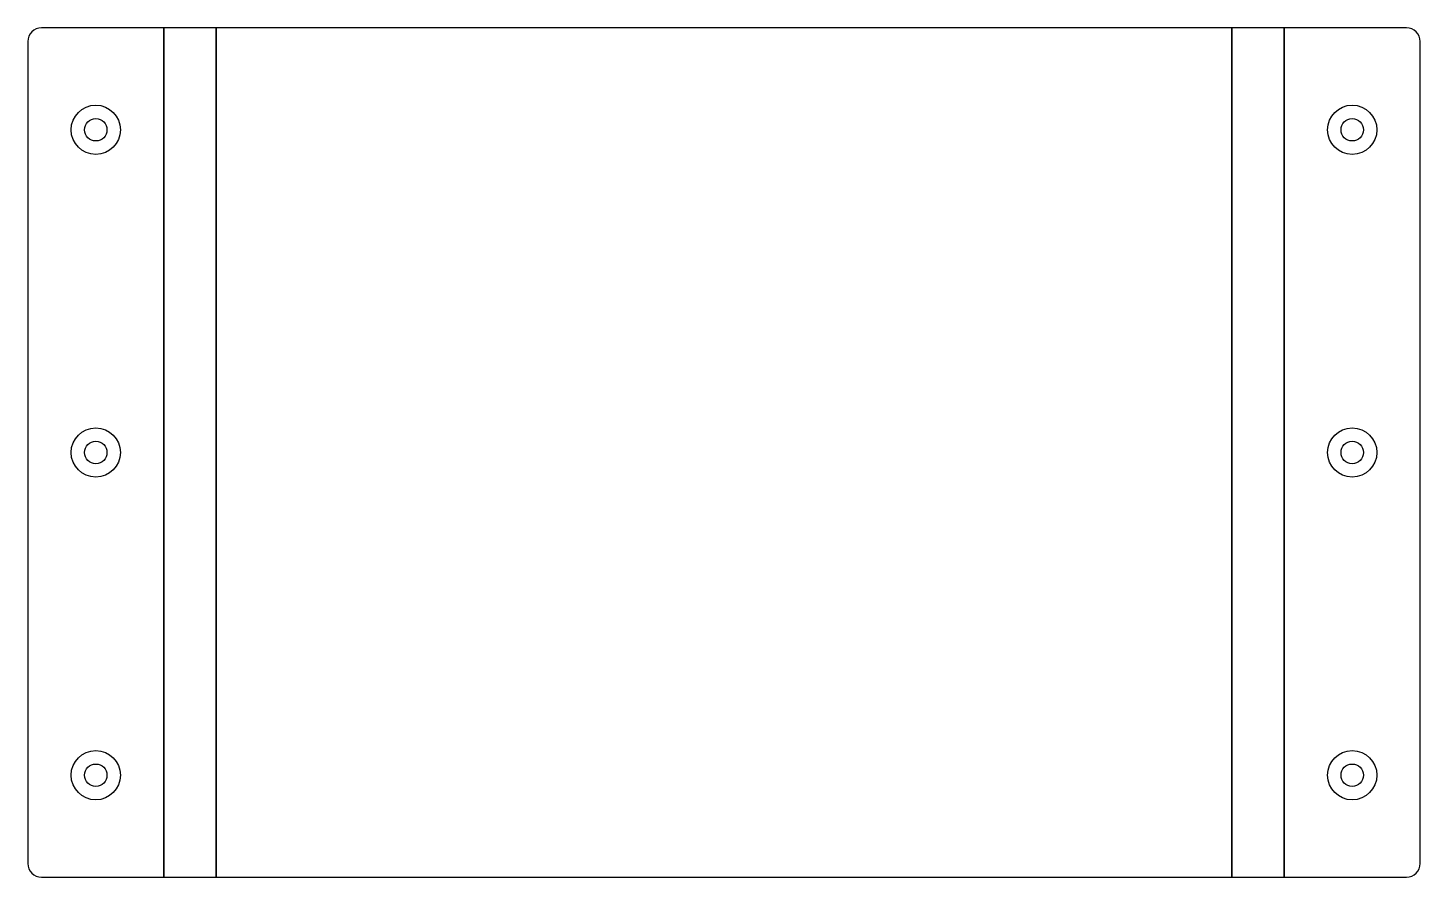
# Model space of a CAD drawing. Header units: millimetres. Extents: x 0 to 410, y 0 to 250.
import ezdxf

# ---------------------------------------------------------------- set-up
doc = ezdxf.new("R2010")
doc.units = ezdxf.units.MM
doc.layers.get('0').update_dxf_attribs({"linetype": 'CONTINUOUS'})

msp = doc.modelspace()

# ---------------------------------------------------------------- linework, layer by layer
for points in [[(0, 4, 0.414214), (4, 0), (40, 0), (40, 250), (4, 250, 0.414214), (0, 246)], [(410, 246, 0.414214), (406, 250), (370, 250), (370, 0), (406, 0, 0.414214), (410, 4)]]:
    msp.add_lwpolyline(points, format="xyb", close=True)
for points in [[(40, 0), (55.5, 0), (55.5, 250), (40, 250)], [(55.5, 0), (354.5, 0), (354.5, 250), (55.5, 250)], [(354.5, 0), (370, 0), (370, 250), (354.5, 250)]]:
    msp.add_lwpolyline(points, close=True)
for centre, radius in [((20, 220), 7.25), ((390, 220), 7.25), ((20, 220), 3.3), ((390, 220), 3.3), ((20, 125), 7.25), ((390, 125), 7.25), ((20, 125), 3.3), ((390, 125), 3.3), ((20, 30), 7.25), ((390, 30), 7.25), ((20, 30), 3.3), ((390, 30), 3.3)]:
    msp.add_circle(centre, radius)

doc.saveas('drawing.dxf')
